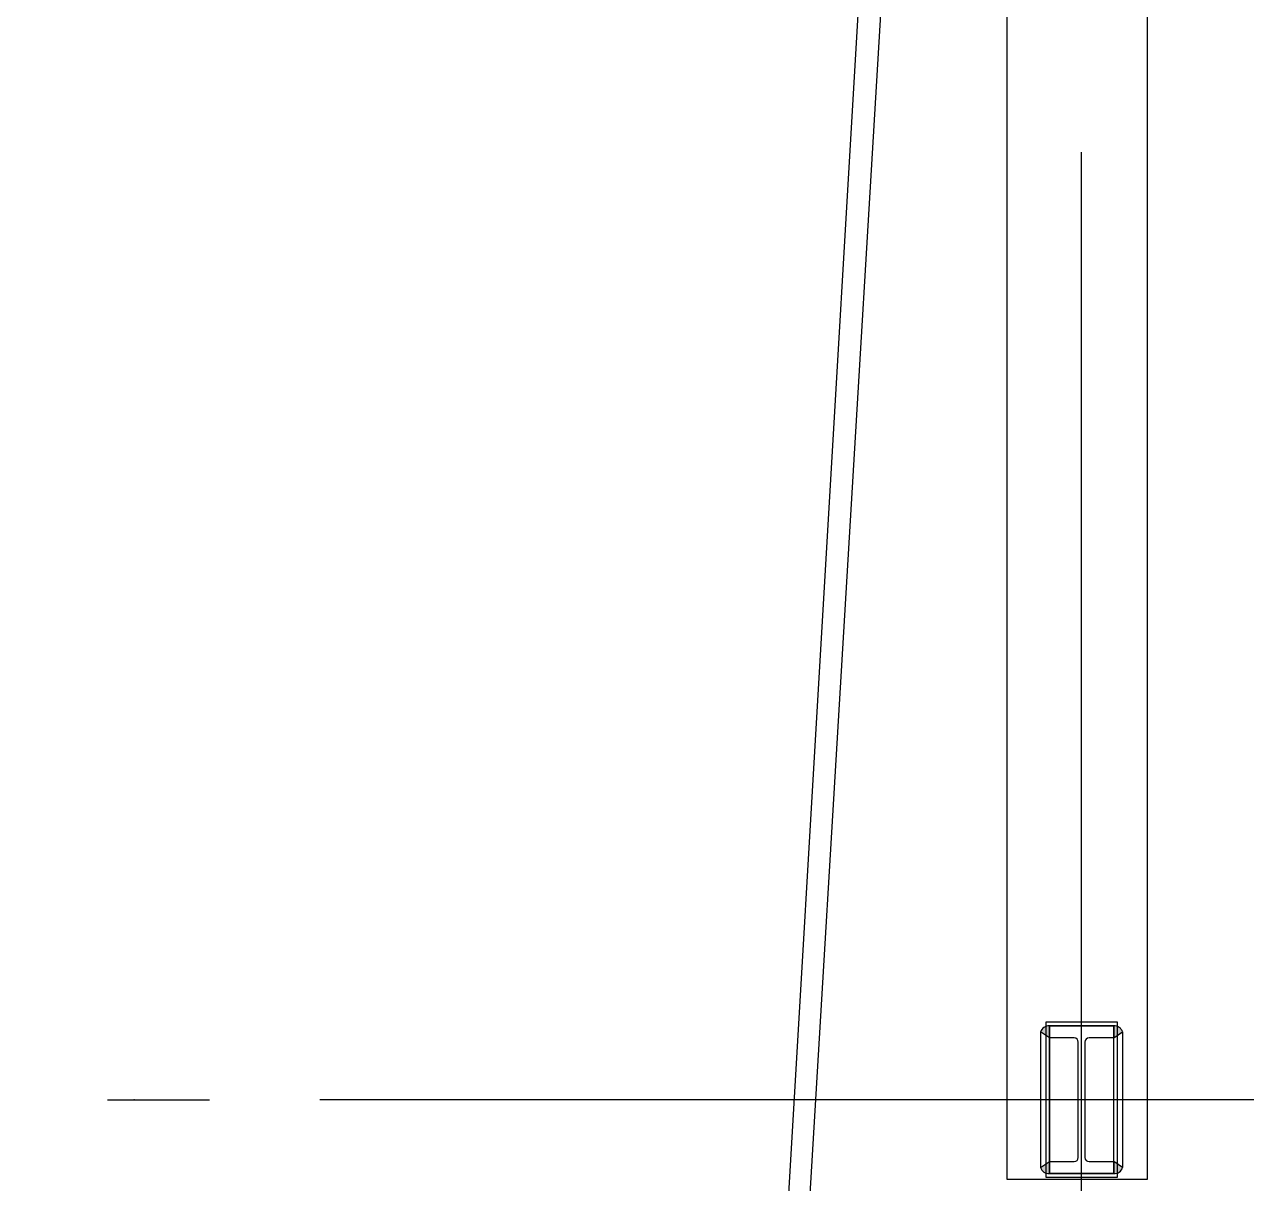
# Model space of a CAD drawing. Header units: millimetres. Extents: x 2148 to 2681, y 758 to 986.
# Drawn here: x 2595.377 to 2599.567, y 934.682 to 938.655 of the extents above; entities that cross this region are included whole.
import ezdxf

# ---------------------------------------------------------------- set-up
doc = ezdxf.new("R2010")
doc.units = ezdxf.units.MM
doc.linetypes.add('CENTER2', pattern=[28.575, 19.05, -3.175, 3.175, -3.175])
doc.linetypes.add('PHANTOMX2', pattern=[5, 2.5, -0.5, 0.5, -0.5, 0.5, -0.5])
for name, color, linetype in [('COLUMN', 7, 'Continuous'), ('D', 1, 'Continuous'), ('DR', 7, 'Continuous'), ('grid', 241, 'PHANTOMX2'), ('S-BEAM-IDEN', 2, 'Continuous'), ('S-COLS', 6, 'Continuous'), ('S_GRID LINES', 252, 'Continuous'), ('WELD', 251, 'Continuous')]:
    doc.layers.add(name, color=color, linetype=linetype)

msp = doc.modelspace()

# ---------------------------------------------------------------- hatches: boundary and pattern name
at = {"layer": 'WELD'}
h = msp.add_hatch(color=256, dxfattribs=at)
h.paths.add_polyline_path([(2598.891019, 935.222295, 0.357162009), (2598.861019, 935.2017845), (2598.891019, 935.181274)])
h.paths.add_polyline_path([(2599.111999, 935.222295), (2599.111999, 935.181274), (2599.141999, 935.2017845, 0.357162009)])
h.paths.add_polyline_path([(2599.111999, 934.757348), (2599.111999, 934.716327, 0.357162009), (2599.141999, 934.7368375)])
h.paths.add_polyline_path([(2598.891019, 934.757348), (2598.861019, 934.7368375, 0.357162009), (2598.891019, 934.716327)])

# ---------------------------------------------------------------- linework, layer by layer
at = {"layer": 'COLUMN', "color": 4, "lineweight": -3, "ltscale": 0.05, "elevation": 0}
msp.add_lwpolyline([(2598.878519, 934.703827), (2599.124499, 934.703827), (2599.124499, 935.234795), (2598.878519, 935.234795)], close=True, dxfattribs=at)
at = {"layer": 'COLUMN', "color": 2, "lineweight": -3, "ltscale": 0.05, "elevation": 0}
msp.add_lwpolyline([(2598.891019, 934.716327), (2599.111999, 934.716327), (2599.111999, 935.222295), (2598.891019, 935.222295)], close=True, dxfattribs=at)
at = {"layer": 'D', "color": 8, "ltscale": 0.5, "elevation": 0}
msp.add_lwpolyline([(2598.7467076, 943.1665525), (2599.2267076, 943.1665525), (2599.2267076, 934.695481), (2598.7467076, 934.695481)], close=True, dxfattribs=at)
at = {"layer": 'DR', "ltscale": 10}
for p, q in [((2597.7618229, 930.654311), (2598.2522953, 938.9704508)), ((2597.8368229, 930.729311), (2598.3297457, 938.9704761))]:
    msp.add_line(p, q, dxfattribs=at)
at = {"layer": 'grid', "ltscale": 0.7}
msp.add_line((2585.8613013, 934.969311), (2596.2929221, 934.969311), dxfattribs=at)
at = {"layer": 'S-BEAM-IDEN', "elevation": 0}
for points in [[(2598.891019, 935.181274), (2598.861019, 935.2017845), (2598.861019, 934.7368375), (2598.891019, 934.757348)], [(2599.111999, 935.181274), (2599.141999, 935.2017845), (2599.141999, 934.7368375), (2599.111999, 934.757348)]]:
    msp.add_lwpolyline(points, close=True, dxfattribs=at)
at = {"layer": 'S-BEAM-IDEN'}
for centre, start, end in [((2598.8885441, 935.1937196, 0), 85.0501706, 163.6693599), ((2599.1144738, 935.1937196, 0), 16.3306401, 94.9498294), ((2598.8885441, 934.7449024, 0), 196.3306401, 274.9498294), ((2599.1144738, 934.7449024, 0), 265.0501706, 343.6693599)]:
    msp.add_arc(centre, 0.0286824, start, end, dxfattribs=at)
at = {"layer": 'S-COLS', "elevation": 0}
msp.add_lwpolyline([(2599.001509, 934.716327), (2598.891019, 934.716327), (2598.891019, 934.757348), (2598.975601, 934.757348, 0.414213562), (2598.9901425, 934.7718895), (2598.9901425, 935.1667325, 0.414213562), (2598.975601, 935.181274), (2598.891019, 935.181274), (2598.891019, 935.222295), (2599.111999, 935.222295), (2599.111999, 935.181274), (2599.027417, 935.181274, 0.414213562), (2599.0128755, 935.1667325), (2599.0128755, 934.7718895, 0.414213562), (2599.027417, 934.757348), (2599.111999, 934.757348), (2599.111999, 934.716327), (2599.001509, 934.716327)], format="xyb", dxfattribs=at)
at = {"layer": 'S_GRID LINES', "linetype": 'CENTER2', "ltscale": 0.2}
for p, q in [((2599.001509, 922.9776771, 0), (2599.001509, 979.8917928, 0)), ((2657.3496173, 934.969311), (2595.7518229, 934.969311))]:
    msp.add_line(p, q, dxfattribs=at)

doc.saveas('drawing.dxf')
